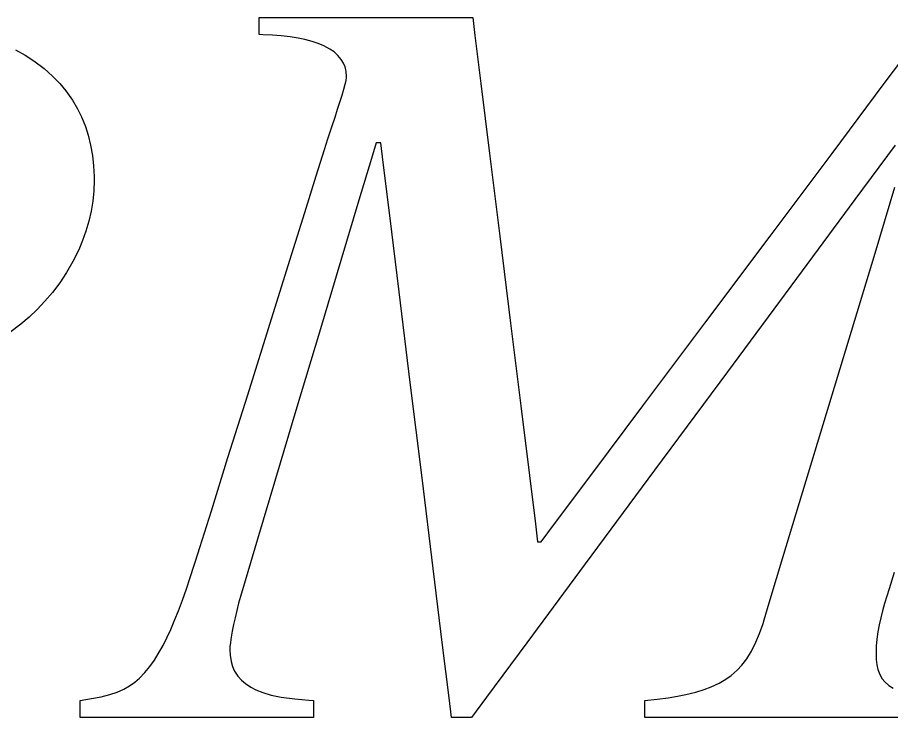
# Model space of a CAD drawing. Header units: millimetres. Extents: x 4931 to 5176, y 44 to 218.
# Drawn here: x 5049.9 to 5059.66, y 48.76 to 56.58 of the extents above; entities that cross this region are included whole.
import ezdxf

# ---------------------------------------------------------------- set-up
doc = ezdxf.new("R2010")
doc.units = ezdxf.units.MM
doc.header["$LTSCALE"] = 10
doc.layers.get('0').update_dxf_attribs({"linetype": 'CONTINUOUS'})

# ---------------------------------------------------------------- blocks, each defined once
blk = doc.blocks.new('PMI')
for points in [[(62.709, -3.318, 0), (63.154, -3.568, 0), (63.55, -3.824, 0), (64.015, -4.172, 0), (64.407, -4.518, 0), (64.737, -4.857, 0), (65.012, -5.186, 0), (65.313, -5.612, 0), (65.546, -6.008, 0), (65.725, -6.374, 0), (65.905, -6.822, 0), (66.03, -7.211, 0), (66.141, -7.661, 0), (66.225, -8.144, 0), (66.276, -8.606, 0), (66.3, -9.104, 0), (66.302, -9.276, 0), (66.285, -9.746, 0), (66.236, -10.217, 0), (66.158, -10.683, 0), (66.052, -11.14, 0), (65.921, -11.586, 0), (65.768, -12.019, 0), (65.595, -12.436, 0), (65.333, -12.971, 0), (65.044, -13.474, 0), (64.731, -13.944, 0), (64.4, -14.382, 0), (64.054, -14.788, 0), (63.697, -15.162, 0), (63.332, -15.508, 0), (62.961, -15.824, 0), (62.458, -16.209, 0)], [(102.772, -27.159, 0), (102.545, -27.901, 0), (102.439, -28.24, 0), (102.339, -28.573, 0), (102.247, -28.901, 0), (102.164, -29.225, 0), (102.093, -29.547, 0), (102.034, -29.867, 0), (101.989, -30.188, 0), (101.962, -30.51, 0), (101.952, -30.835, 0), (101.962, -31.124, 0), (101.992, -31.37, 0), (102.038, -31.577, 0), (102.122, -31.809, 0), (102.227, -31.996, 0), (102.349, -32.146, 0), (102.532, -32.306, 0), (102.729, -32.428, 0)], [(104.24, -33.767, 0), (102.287, -33.767, 0), (99.971, -33.767, 0), (97.535, -33.767, 0), (95.219, -33.767, 0), (93.266, -33.767, 0), (91.916, -33.767, 0), (91.413, -33.767, 0), (91.413, -33.74, 0), (91.413, -33.669, 0), (91.413, -33.565, 0), (91.413, -33.441, 0), (91.413, -33.312, 0), (91.413, -33.189, 0), (91.413, -33.085, 0), (91.413, -33.013, 0), (91.413, -32.986, 0), (91.974, -32.931, 0), (92.466, -32.869, 0), (92.899, -32.8, 0), (93.281, -32.724, 0), (93.727, -32.614, 0), (94.106, -32.497, 0), (94.43, -32.373, 0), (94.796, -32.2, 0), (95.096, -32.023, 0), (95.343, -31.845, 0), (95.614, -31.608, 0), (95.828, -31.38, 0), (96.052, -31.089, 0), (96.274, -30.735, 0), (96.475, -30.334, 0), (96.641, -29.932, 0), (96.796, -29.48, 0), (96.844, -29.32, 0), (97.078, -28.545, 0), (97.706, -26.469, 0), (98.615, -23.464, 0), (99.692, -19.901, 0), (100.825, -16.153, 0), (101.903, -12.59, 0), (102.811, -9.585, 0)], [(102.825, -7.661, 0), (100.987, -10.146, 0), (98.325, -13.743, 0), (95.17, -18.007, 0), (91.85, -22.494, 0), (88.694, -26.759, 0), (86.033, -30.356, 0), (84.194, -32.84, 0), (83.508, -33.767, 0), (83.477, -33.767, 0), (83.393, -33.767, 0), (83.271, -33.767, 0), (83.127, -33.767, 0), (82.975, -33.767, 0), (82.831, -33.767, 0), (82.709, -33.767, 0), (82.625, -33.767, 0), (82.594, -33.767, 0), (82.483, -32.869, 0), (82.187, -30.461, 0), (81.757, -26.974, 0), (81.249, -22.841, 0), (80.713, -18.492, 0), (80.204, -14.358, 0), (79.775, -10.872, 0), (79.479, -8.464, 0), (79.368, -7.565, 0), (79.361, -7.565, 0), (79.341, -7.565, 0), (79.312, -7.565, 0), (79.278, -7.565, 0), (79.242, -7.565, 0), (79.208, -7.565, 0), (79.179, -7.565, 0), (79.159, -7.565, 0), (79.152, -7.565, 0), (78.94, -8.275, 0), (78.372, -10.175, 0), (77.549, -12.926, 0), (76.573, -16.188, 0), (75.547, -19.62, 0), (74.572, -22.882, 0), (73.749, -25.634, 0), (73.181, -27.534, 0), (72.969, -28.243, 0), (72.881, -28.56, 0), (72.799, -28.887, 0), (72.724, -29.214, 0), (72.656, -29.532, 0), (72.598, -29.833, 0), (72.55, -30.108, 0), (72.515, -30.348, 0), (72.493, -30.544, 0), (72.485, -30.687, 0), (72.496, -30.926, 0), (72.541, -31.206, 0), (72.613, -31.444, 0), (72.706, -31.648, 0), (72.854, -31.878, 0), (73.02, -32.064, 0), (73.196, -32.216, 0), (73.439, -32.378, 0), (73.679, -32.503, 0), (73.991, -32.627, 0), (74.377, -32.741, 0), (74.822, -32.835, 0), (75.447, -32.92, 0), (76.092, -32.973, 0), (76.303, -32.986, 0), (76.303, -33.013, 0), (76.303, -33.085, 0), (76.303, -33.189, 0), (76.303, -33.312, 0), (76.303, -33.441, 0), (76.303, -33.565, 0), (76.303, -33.669, 0), (76.303, -33.74, 0), (76.303, -33.767, 0), (75.938, -33.767, 0), (74.959, -33.767, 0), (73.543, -33.767, 0), (71.863, -33.767, 0), (70.096, -33.767, 0), (68.416, -33.767, 0), (67, -33.767, 0), (66.021, -33.767, 0), (65.656, -33.767, 0), (65.656, -33.74, 0), (65.656, -33.669, 0), (65.656, -33.565, 0), (65.656, -33.441, 0), (65.656, -33.312, 0), (65.656, -33.189, 0), (65.656, -33.085, 0), (65.656, -33.013, 0), (65.656, -32.986, 0), (66.179, -32.907, 0), (66.627, -32.821, 0), (67.014, -32.723, 0), (67.352, -32.608, 0), (67.649, -32.474, 0), (67.913, -32.323, 0), (68.149, -32.156, 0), (68.362, -31.975, 0), (68.618, -31.713, 0), (68.844, -31.436, 0), (69.045, -31.152, 0), (69.225, -30.864, 0), (69.441, -30.477, 0), (69.629, -30.103, 0), (69.793, -29.747, 0), (69.985, -29.297, 0), (70.145, -28.896, 0), (70.323, -28.421, 0), (70.509, -27.899, 0), (70.681, -27.388, 0), (70.863, -26.827, 0), (70.924, -26.631, 0), (71.12, -26.007, 0), (71.644, -24.336, 0), (72.402, -21.916, 0), (73.302, -19.047, 0), (74.248, -16.029, 0), (75.147, -13.16, 0), (75.905, -10.741, 0), (76.429, -9.069, 0), (76.625, -8.446, 0), (76.802, -7.872, 0), (76.959, -7.382, 0), (77.139, -6.83, 0), (77.285, -6.387, 0), (77.402, -6.033, 0), (77.523, -5.66, 0), (77.61, -5.385, 0), (77.689, -5.118, 0), (77.751, -4.887, 0), (77.788, -4.713, 0), (77.807, -4.572, 0), (77.808, -4.535, 0), (77.79, -4.307, 0), (77.741, -4.104, 0), (77.666, -3.923, 0), (77.57, -3.762, 0), (77.414, -3.575, 0), (77.238, -3.417, 0), (77.048, -3.285, 0), (76.779, -3.139, 0), (76.509, -3.025, 0), (76.247, -2.937, 0), (75.908, -2.847, 0), (75.602, -2.784, 0), (75.235, -2.726, 0), (74.828, -2.68, 0), (74.427, -2.65, 0), (73.984, -2.631, 0), (73.829, -2.628, 0), (73.829, -2.601, 0), (73.829, -2.529, 0), (73.829, -2.425, 0), (73.829, -2.302, 0), (73.829, -2.172, 0), (73.829, -2.049, 0), (73.829, -1.945, 0), (73.829, -1.873, 0), (73.829, -1.846, 0), (74.163, -1.846, 0), (75.057, -1.846, 0), (76.352, -1.846, 0), (77.888, -1.846, 0), (79.503, -1.846, 0), (81.039, -1.846, 0), (82.334, -1.846, 0), (83.228, -1.846, 0), (83.562, -1.846, 0), (83.663, -2.666, 0), (83.935, -4.863, 0), (84.329, -8.043, 0), (84.796, -11.814, 0), (85.286, -15.782, 0), (85.753, -19.552, 0), (86.147, -22.733, 0), (86.419, -24.93, 0), (86.52, -25.75, 0), (86.526, -25.75, 0), (86.54, -25.75, 0), (86.562, -25.75, 0), (86.587, -25.75, 0), (86.614, -25.75, 0), (86.639, -25.75, 0), (86.661, -25.75, 0), (86.675, -25.75, 0), (86.681, -25.75, 0), (87.295, -24.93, 0), (88.941, -22.733, 0), (91.323, -19.552, 0), (94.148, -15.782, 0), (97.12, -11.814, 0), (99.945, -8.043, 0), (102.327, -4.863, 0), (103.973, -2.666, 0)]]:
    blk.add_polyline3d(points)

msp = doc.modelspace()

# ---------------------------------------------------------------- block references
at = {"xscale": 0.2451037436381398, "yscale": 0.2451037436375358, "zscale": 0.2451037436376174}
msp.add_blockref('PMI', (5034.5027, 57.0335), dxfattribs=at)

doc.saveas('drawing.dxf')
